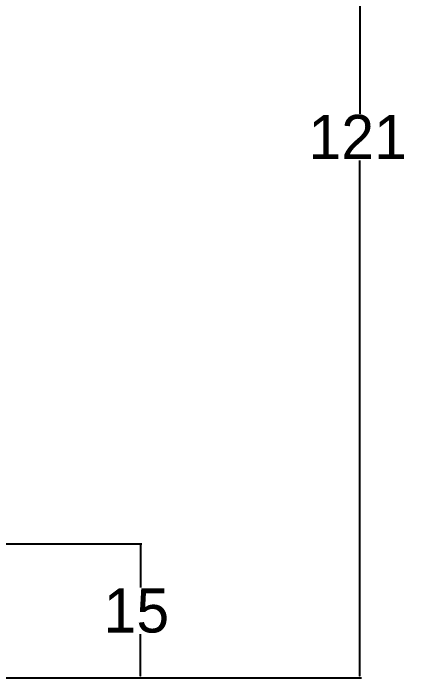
# Model space of a CAD drawing. Extents: x -29 to 171, y -4 to 230.
# Drawn here: x 127 to 171.3, y 88.6 to 162.9 of the extents above; entities that cross this region are included whole.
import ezdxf

# ---------------------------------------------------------------- set-up
doc = ezdxf.new("R2010")
doc.units = 0
doc.header["$LTSCALE"] = 25.4
doc.linetypes.add('KÖRPER', pattern=[0])
doc.layers.get('DEFPOINTS').update_dxf_attribs({"linetype": 'CONTINUOUS'})
doc.layers.add('2D_ANSICHT_3_BACK_DIMENSIO', color=7, linetype='KÖRPER')
doc.dimstyles.get("Standard").update_dxf_attribs({"dimtxt": 0.18, "dimasz": 0.18, "dimexe": 0.18, "dimexo": 0.0625, "dimgap": 0.09, "dimtad": 0, "dimtih": 1, "dimtoh": 1, "dimzin": 0, "dimcen": 0.09, "dimazin": 3, "dimtfac": 1, "dimtofl": 0, "dimtmove": 0, "dimatfit": 3})

# ---------------------------------------------------------------- blocks, each defined once
blk = doc.blocks.new('*D1')
at = {"layer": '2D_ANSICHT_3_BACK_DIMENSIO', "color": 0, "linetype": 'KÖRPER'}
for p, q in [((106.133, 103.585), (141.418, 103.585)), ((141.238, 103.405), (141.238, 98.696)), ((141.238, 88.765), (141.238, 93.473)), ((118.808, 88.585), (141.418, 88.585))]:
    blk.add_line(p, q, dxfattribs=at)
at = {"layer": '2D_ANSICHT_3_BACK_DIMENSIO', "color": 0}
for points in [[(141.268, 103.405), (141.208, 103.405), (141.238, 103.585)], [(141.208, 88.765), (141.268, 88.765), (141.238, 88.585)]]:
    blk.add_solid(points, dxfattribs=at)
at = {"layer": 'DEFPOINTS', "color": 0}
for p in [(106.071, 103.585), (141.238, 103.585), (118.746, 88.585)]:
    blk.add_point(p, dxfattribs=at)
at = {"layer": '2D_ANSICHT_3_BACK_DIMENSIO', "color": 0}
blk.add_text('15', height=4.9389, dxfattribs=at).set_placement((137.114, 93.64))
blk = doc.blocks.new('*D2')
at = {"layer": '2D_ANSICHT_3_BACK_DIMENSIO', "color": 0, "linetype": 'KÖRPER'}
for p, q in [((102.533, 209.585), (165.978, 209.585)), ((165.798, 209.405), (165.798, 151.696)), ((165.798, 88.765), (165.798, 146.473)), ((90.108, 88.585), (165.978, 88.585))]:
    blk.add_line(p, q, dxfattribs=at)
at = {"layer": '2D_ANSICHT_3_BACK_DIMENSIO', "color": 0}
for points in [[(165.828, 209.405), (165.768, 209.405), (165.798, 209.585)], [(165.768, 88.765), (165.828, 88.765), (165.798, 88.585)]]:
    blk.add_solid(points, dxfattribs=at)
at = {"layer": 'DEFPOINTS', "color": 0}
for p in [(102.471, 209.585), (165.798, 209.585), (90.046, 88.585)]:
    blk.add_point(p, dxfattribs=at)
at = {"layer": '2D_ANSICHT_3_BACK_DIMENSIO', "color": 0}
blk.add_text('121', height=4.9389, dxfattribs=at).set_placement((160.054, 146.64))

msp = doc.modelspace()

# ---------------------------------------------------------------- dimensions: what is measured, and where the dimension line sits
at = {"layer": '2D_ANSICHT_3_BACK_DIMENSIO', "color": 18, "linetype": 'KÖRPER'}
for base, p1, p2, text, picture, middle in [((165.798, 209.585), (90.046, 88.585), (102.471, 209.585), '121', '*D2', (165.798, 149.085)), ((141.238, 103.585), (118.746, 88.585), (106.071, 103.585), '15', '*D1', (141.238, 96.085))]:
    dim = msp.add_linear_dim(base=base, p1=p1, p2=p2, angle=90, text=text, dimstyle='STANDARD', override={"dimtxt": 4.938889}, dxfattribs=at)
    dim.commit()
    dim.dimension.update_dxf_attribs({"geometry": picture, "text_midpoint": middle})

doc.saveas('drawing.dxf')
